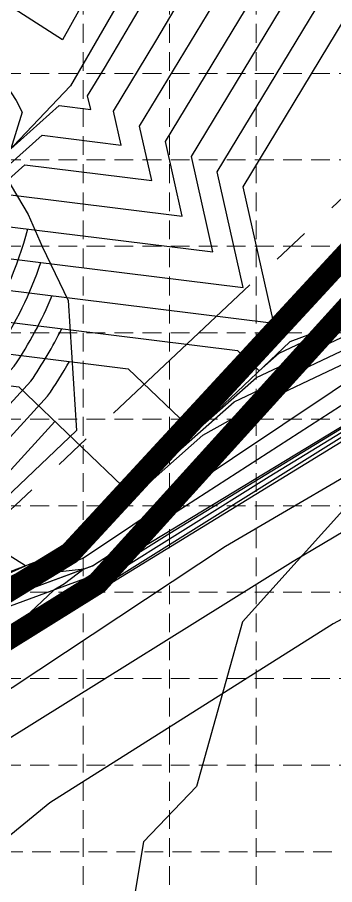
# Model space of a CAD drawing. Header units: feet. Extents: x 2592453 to 2593193, y 7034816 to 7035279.
# Drawn here: x 2592872 to 2592914.3, y 7034904.8 to 7035020.7 of the extents above; entities that cross this region are included whole.
import ezdxf

# ---------------------------------------------------------------- set-up
doc = ezdxf.new("R2010")
doc.units = ezdxf.units.FT
doc.header["$LTSCALE"] = 40
doc.header["$MEASUREMENT"] = 0
for name, pattern in [('CENTER2', [1.125, 0.75, -0.125, 0.125, -0.125]), ('DASHED', [0.75, 0.5, -0.25]), ('HIDDEN', [0.375, 0.25, -0.125]), ('PHANTOM2', [1.25, 0.625, -0.125, 0.125, -0.125, 0.125, -0.125])]:
    doc.linetypes.add(name, pattern=pattern)
for name, color, linetype in [('1 LIMITS OF DISTURBANCE', 1, 'DASHED'), ('cont bndy', 1, 'Continuous'), ('CONT-BREAKLINE', 7, 'Continuous'), ('CONT-MJR', 251, 'Continuous'), ('CONT-MNR', 252, 'Continuous'), ('EX-FENCE', 105, 'FENCEX'), ('EX-GRAVEL', 252, 'Continuous'), ('exist fl', 6, 'CENTER2'), ('GRID', 254, 'HIDDEN'), ('Silt Fence', 200, 'HIDDEN'), ('SRF-FLT', 7, 'Continuous'), ('zoning line', 234, 'PHANTOM2')]:
    doc.layers.add(name, color=color, linetype=linetype)
doc.styles.get("Standard").update_dxf_attribs({"font": 'ARIAL.TTF'})
doc.linetypes.add('FENCEX', pattern='A,0.5,-0.2,["X",Standard,S=0.06,R=0,X=-0.1,Y=-0.03],-0.03', length=0.73)

msp = doc.modelspace()

# ---------------------------------------------------------------- linework, layer by layer
at = {"layer": '1 LIMITS OF DISTURBANCE', "ltscale": 0.25, "const_width": 3}
msp.add_lwpolyline([(2593030.06, 7035107.74), (2592882.68, 7034945.08), (2592837.49, 7034916.92), (2592829.28, 7034901.97), (2592729.45, 7034914.89), (2592711.29, 7034904.77), (2592707.36, 7034934.45), (2592637.05, 7034995.1)], dxfattribs=at)
at = {"layer": 'cont bndy', "color": 7}
msp.add_lwpolyline([(2592870.43, 7034999.37), (2592873.42, 7034994.34), (2592875.28, 7034990.06), (2592878.78, 7034982.82), (2592879.89, 7034965.48), (2592864.66, 7034951.02)], dxfattribs=at)
at = {"layer": 'CONT-BREAKLINE', "color": 7}
for points in [[(2592930.26, 7035105.35, 471.63), (2592916.43, 7035080.38, 471.51), (2592903.9, 7035054.51, 471.78), (2592879.09, 7035011.5, 471.66)], [(2592969.94, 7035022.61, 464.78), (2592957.24, 7035007.84, 464.69), (2592954.16, 7035005.7, 464.66), (2592925.05, 7034983.51, 464.12), (2592908.35, 7034977.34, 464.48), (2592879.38, 7034949.79, 461.11), (2592858.22, 7034941.74, 464.09), (2592836.03, 7034923.54, 464.1), (2592813.75, 7034904.78, 461.91)], [(2592971.99, 7035020.13, 462.86), (2592958.98, 7035005.72, 461.66), (2592927.34, 7034979.56, 460.77), (2592880.83, 7034948.42, 460.3), (2592860.24, 7034940.28, 459.29)], [(2592974.6, 7035017.76, 463.01), (2592960.53, 7035004.16, 461.66), (2592930.98, 7034975.48, 460.75), (2592883.11, 7034946.47, 460.3), (2592862.26, 7034938.8, 459.29), (2592843.96, 7034918.21, 458.82), (2592820.89, 7034901.29, 459.02), (2592793.59, 7034873.33, 458.99)], [(2592799.47, 7034873.33, 461.69), (2592823.78, 7034900.5, 462.82), (2592845.99, 7034916.84, 464.1), (2592865.16, 7034934.27, 463.09), (2592884.6, 7034945.19, 463.27), (2592931.67, 7034974.08, 463.96), (2592960.83, 7034998.84, 464.81), (2592963.34, 7035000.47, 464.48), (2592976.74, 7035015.52, 465.2)], [(2592839.2, 7034969.55, 468.36), (2592879.09, 7035011.5, 471.66)], [(2592790.64, 7034873.33, 458.6), (2592818.02, 7034902.15, 458.82), (2592842.61, 7034919.24, 458.53), (2592861.09, 7034939.69, 458.92), (2592882, 7034947.42, 460.06), (2592928.94, 7034977.69, 460.37), (2592960.73, 7035005.59, 461.17)]]:
    msp.add_polyline3d(points, dxfattribs=at)
at = {"layer": 'CONT-MJR', "color": 35, "flags": 128}
for points, elevation in [([(2592898.02, 7035064.32), (2592891.64, 7035054.49), (2592876.34, 7035027.05), (2592865.41, 7035034.08), (2592862.22, 7035031.32), (2592858.59, 7035025.4), (2592856.57, 7035013.15), (2592860.86, 7035006.58), (2592862.82, 7035002.66), (2592859, 7034990.38), (2592875.28, 7035004.91), (2592885.85, 7035003.61), (2592884.83, 7035008.14), (2592890.49, 7035017.49), (2592909.11, 7035049.03), (2592917.53, 7035063.76), (2592924.11, 7035079.18), (2592932.97, 7035094.41)], 470), ([(2592699.72, 7034954.13), (2592712.94, 7034939.94), (2592719.6, 7034939.78), (2592727.73, 7034950.19), (2592716.09, 7034922.44), (2592716.04, 7034922.32), (2592716.04, 7034922.22), (2592716.06, 7034922.27), (2592734.45, 7034933.46), (2592732.75, 7034928.26), (2592731.62, 7034922.43), (2592759.14, 7034924.41), (2592765.25, 7034924.3), (2592794.45, 7034923.48), (2592801.27, 7034924.08), (2592819.4, 7034929.45), (2592822.76, 7034930.35), (2592843.67, 7034963.01), (2592845.78, 7034968.98), (2592863.81, 7034985.08), (2592906.21, 7034979.83), (2592902.14, 7034998.01), (2592916.93, 7035022.48)], 465), ([(2592816.05, 7034903.69), (2592830.1, 7034912.97), (2592840.88, 7034920.37), (2592855.85, 7034936.3), (2592856.66, 7034937.8), (2592859.94, 7034940.49), (2592867.72, 7034944), (2592874.67, 7034945.98), (2592876.51, 7034946.51), (2592880.89, 7034947.01), (2592878.28, 7034944.98), (2592876.86, 7034944.17), (2592871.36, 7034939), (2592867.84, 7034936.69), (2592867.23, 7034936.34), (2592862.8, 7034937.95), (2592849.82, 7034922.66), (2592844.41, 7034917.91), (2592838, 7034912.98), (2592821.63, 7034901.08)], 460)]:
    msp.add_lwpolyline(points, dxfattribs=dict(at, elevation=elevation))
at = {"layer": 'CONT-MJR', "color": 35, "elevation": 465, "flags": 128}
msp.add_lwpolyline([(2592834.91, 7034949.33), (2592857.41, 7034958.63), (2592857.49, 7034958.67), (2592871.57, 7034974.08, 0.048217), (2592876.65, 7034983.49)], format="xyb", dxfattribs=at)
at = {"layer": 'CONT-MNR', "color": 35, "flags": 128}
for points, elevation in [([(2592903.74, 7035086.18), (2592894.72, 7035069.83), (2592884.75, 7035054.48), (2592874.68, 7035036.42), (2592867.49, 7035041.04), (2592861.53, 7035035.88), (2592854.74, 7035024.82), (2592851.42, 7035004.68), (2592851.51, 7035004.31), (2592851.61, 7035004.17), (2592850.37, 7035002.63), (2592853.02, 7034997.34), (2592846.9, 7034977.65), (2592872.99, 7035000.95), (2592889.92, 7034998.85), (2592888.29, 7035006.11), (2592897.36, 7035021.1), (2592912.03, 7035045.96), (2592925.18, 7035068.95), (2592929.21, 7035078.38), (2592934.63, 7035087.7)], 469), ([(2592901.32, 7035058.81), (2592898.52, 7035054.5), (2592878, 7035017.68), (2592863.33, 7035027.11), (2592862.92, 7035026.75), (2592862.44, 7035025.98), (2592862.18, 7035024.37), (2592871.84, 7035009.54), (2592872.62, 7035007.99), (2592871.11, 7035003.1), (2592877.58, 7035008.88), (2592881.78, 7035008.36), (2592881.37, 7035010.16), (2592883.62, 7035013.88), (2592906.19, 7035052.1), (2592909.88, 7035058.56), (2592919.01, 7035079.97)], 471), ([(2593027.37, 7035067.11), (2593004.67, 7035048.77), (2593002.65, 7035046.85), (2593000.25, 7035045.19), (2592984.39, 7035026.28), (2592978.22, 7035020.17), (2592975.57, 7035016.75), (2592971.25, 7035011.67), (2592962.86, 7035001.1), (2592960.75, 7035000.2), (2592954.89, 7034994.19), (2592932.97, 7034975.19), (2592932.14, 7034973.78), (2592931.23, 7034972.33), (2592902.05, 7034939.92), (2592895.9, 7034917.94), (2592888.83, 7034910.53), (2592885.14, 7034888.49), (2592890.51, 7034881.57), (2592890.6, 7034873.33)], 464), ([(2592778.08, 7034934.07), (2592789.55, 7034933.75), (2592804.48, 7034935.07), (2592815.05, 7034938.2), (2592824.41, 7034940.72), (2592836.3, 7034959.3), (2592839.91, 7034969.49), (2592870.69, 7034996.98), (2592894, 7034994.1), (2592891.75, 7035004.08), (2592904.22, 7035024.71), (2592914.95, 7035042.89)], 468), ([(2592773.8, 7034930.81), (2592791.18, 7034930.32), (2592803.41, 7034931.41), (2592816.5, 7034935.29), (2592823.86, 7034937.27), (2592838.75, 7034960.54), (2592841.87, 7034969.32), (2592868.4, 7034993.01), (2592898.07, 7034989.34), (2592895.22, 7035002.06), (2592911.09, 7035028.32), (2592917.88, 7035039.81)], 467), ([(2592769.52, 7034927.55), (2592792.82, 7034926.9), (2592802.34, 7034927.75), (2592817.95, 7034932.37), (2592823.31, 7034933.81), (2592841.21, 7034961.78), (2592843.82, 7034969.15), (2592866.1, 7034989.05), (2592902.14, 7034984.58), (2592898.68, 7035000.03), (2592917.96, 7035031.93)], 466), ([(2592761.73, 7034921.02), (2592796.08, 7034920.05), (2592800.2, 7034920.42), (2592820.86, 7034926.53), (2592822.21, 7034926.9), (2592846.13, 7034964.25), (2592847.74, 7034968.81), (2592861.51, 7034981.11), (2592901.38, 7034976.18), (2592904.25, 7034973.44), (2592906.92, 7034975.79), (2592910.79, 7034977.63), (2592925.13, 7034983.37)], 464), ([(2592766.18, 7034873.33), (2592766.19, 7034873.35), (2592773.95, 7034871.5), (2592781.16, 7034873.26), (2592802.93, 7034891.65), (2592815.01, 7034904), (2592814.85, 7034904.26), (2592821.56, 7034908.69), (2592839.7, 7034921.15), (2592851.01, 7034933.19), (2592851.62, 7034934.32), (2592859.52, 7034940.8), (2592878.23, 7034949.23), (2592879.57, 7034949.61), (2592896.76, 7034964.84), (2592904, 7034968.91), (2592926.15, 7034979.42)], 461), ([(2592804.56, 7034904.75), (2592811.43, 7034906.32), (2592814.24, 7034905.99), (2592814.63, 7034905.52), (2592838.51, 7034921.92), (2592846.17, 7034930.07), (2592846.58, 7034930.83), (2592859.1, 7034941.1), (2592873.05, 7034947.38), (2592855.62, 7034958.4), (2592838.5, 7034947.14), (2592851.04, 7034966.73), (2592851.66, 7034968.48), (2592856.92, 7034973.18), (2592872.16, 7034971.29), (2592887.04, 7034957.08), (2592900.92, 7034969.29), (2592921.03, 7034978.82)], 462), ([(2592785.89, 7034916.96), (2592797.71, 7034916.63), (2592799.13, 7034916.75), (2592812.97, 7034920.85), (2592819.98, 7034920.02), (2592824.84, 7034914.12), (2592837.33, 7034922.69), (2592841.33, 7034926.95), (2592841.55, 7034927.35), (2592858.67, 7034941.41), (2592865.94, 7034944.68), (2592856.86, 7034950.42), (2592825.91, 7034930.07), (2592848.58, 7034965.49), (2592849.7, 7034968.64), (2592859.22, 7034977.14), (2592886.77, 7034973.73), (2592895.64, 7034965.26), (2592903.92, 7034972.54), (2592915.91, 7034978.22)], 463), ([(2592931.03, 7034975.37), (2592892.34, 7034951.72), (2592883.46, 7034946.17), (2592872.97, 7034939.29), (2592866.56, 7034935.67), (2592863.56, 7034936.76), (2592854.79, 7034926.42), (2592844.8, 7034917.64), (2592832.96, 7034908.55), (2592822.4, 7034900.87), (2592798.82, 7034873.33)], 461), ([(2592931.25, 7034974.94), (2592905.61, 7034959.27), (2592883.96, 7034945.74), (2592878.11, 7034941.9), (2592865.89, 7034935), (2592864.33, 7034935.56), (2592859.75, 7034930.17), (2592845.18, 7034917.38), (2592827.91, 7034904.12), (2592823.16, 7034900.67), (2592806.19, 7034880.84), (2592804.24, 7034873.33)], 462), ([(2592918.89, 7034966.82), (2592884.47, 7034945.31), (2592883.24, 7034944.5), (2592865.22, 7034934.33), (2592865.09, 7034934.37), (2592864.72, 7034933.93), (2592845.56, 7034917.12), (2592826.93, 7034902.81), (2592834.33, 7034897.7), (2592833.2, 7034873.33)], 463)]:
    msp.add_lwpolyline(points, dxfattribs=dict(at, elevation=elevation))
at = {"layer": 'CONT-MNR', "color": 35}
for points, elevation in [([(2592836.03, 7034956.29), (2592853.96, 7034963.7), (2592867.15, 7034978.13, 0.07833), (2592873.37, 7034992.4)], 467), ([(2592835.47, 7034952.81), (2592855.72, 7034961.18), (2592869.36, 7034976.11, 0.062621), (2592875.14, 7034987.93)], 466), ([(2592834.34, 7034945.85), (2592859.25, 7034956.15), (2592873.79, 7034972.06, 0.034913), (2592877.91, 7034979.08)], 464), ([(2592833.78, 7034942.37), (2592861.02, 7034953.63), (2592876, 7034970.04, 0.022547), (2592878.95, 7034974.7)], 463)]:
    msp.add_lwpolyline(points, format="xyb", dxfattribs=dict(at, elevation=elevation))
at = {"layer": 'CONT-MNR', "color": 35, "elevation": 462}
msp.add_lwpolyline([(2592864.38, 7034952.86), (2592877, 7034966.68)], dxfattribs=at)
at = {"layer": 'EX-FENCE', "color": 7, "ltscale": 0.2, "flags": 128}
msp.add_lwpolyline([(2593027.37, 7035011.39), (2592987.58, 7034993.71), (2592923.67, 7034963.96), (2592899.78, 7034949.98), (2592835.5, 7034907.42), (2592807.25, 7034880.94), (2592801.87, 7034873.33)], dxfattribs=at)
at = {"layer": 'EX-GRAVEL', "color": 7}
for points in [[(2592806.81, 7034873.33), (2592806.21, 7034873.96), (2592835.02, 7034902.67), (2592870.15, 7034923.88), (2592908.81, 7034948), (2592943.07, 7034968.36), (2592987.06, 7034987.74), (2593027.37, 7035003.89)], [(2593027.37, 7034990.46), (2592992.74, 7034977.82), (2592947.39, 7034957.51), (2592914.13, 7034939.66), (2592876.34, 7034915.76), (2592840.36, 7034886.25), (2592854.74, 7034885.27), (2592854.44, 7034873.33)]]:
    msp.add_lwpolyline(points, dxfattribs=at)
at = {"layer": 'exist fl', "color": 7, "ltscale": 0.25, "const_width": 0.1, "elevation": 457.55}
msp.add_lwpolyline([(2593027.37, 7035073.38), (2593025.76, 7035071.8), (2592999, 7035047.03), (2592973.47, 7035019.25), (2592961.79, 7035006.34), (2592960.73, 7035005.59), (2592928.94, 7034977.69), (2592882, 7034947.42), (2592861.09, 7034939.69), (2592842.61, 7034919.24), (2592818.02, 7034902.15), (2592790.64, 7034873.33)], dxfattribs=at)
at = {"layer": 'GRID', "color": 252, "linetype": 'HIDDEN', "lineweight": 0, "ltscale": 0.25}
for p, q in [((2592880.76, 7035267.28), (2592880.76, 7034862.98)), ((2592892.31, 7035267.28), (2592892.31, 7034862.98)), ((2592903.86, 7035267.28), (2592903.86, 7034862.98)), ((2592464.96, 7035013.18), (2593181.06, 7035013.18)), ((2592464.96, 7035001.63), (2593181.06, 7035001.63)), ((2592464.96, 7034990.08), (2593181.06, 7034990.08)), ((2592464.96, 7034978.53), (2593181.06, 7034978.53)), ((2592464.96, 7034966.98), (2593181.06, 7034966.98)), ((2592464.96, 7034955.43), (2593181.06, 7034955.43)), ((2592464.96, 7034943.88), (2593181.06, 7034943.88)), ((2592464.96, 7034932.33), (2593181.06, 7034932.33)), ((2592464.96, 7034920.78), (2593181.06, 7034920.78)), ((2592465.22, 7034909.18), (2593181.32, 7034909.18))]:
    msp.add_line(p, q, dxfattribs=at)
at = {"layer": 'Silt Fence', "linetype": 'Continuous', "const_width": 3}
msp.add_lwpolyline([(2592825.8, 7034920.18), (2592832.85, 7034920.84), (2592879, 7034949.07), (2593025.27, 7035107.48)], dxfattribs=at)
at = {"layer": 'SRF-FLT', "color": 7}
for points in [[(2592930.26, 7035105.35, 471.63), (2592916.43, 7035080.38, 471.51), (2592903.9, 7035054.51, 471.78), (2592879.09, 7035011.5, 471.66)], [(2592969.94, 7035022.61, 464.78), (2592957.24, 7035007.84, 464.69), (2592954.16, 7035005.7, 464.66), (2592925.05, 7034983.51, 464.12), (2592908.35, 7034977.34, 464.48), (2592879.38, 7034949.79, 461.11), (2592858.22, 7034941.74, 464.09), (2592836.03, 7034923.54, 464.1), (2592813.75, 7034904.78, 461.91)], [(2592971.99, 7035020.13, 462.86), (2592958.98, 7035005.72, 461.66), (2592927.34, 7034979.56, 460.77), (2592880.83, 7034948.42, 460.3), (2592860.24, 7034940.28, 459.29)], [(2592974.6, 7035017.76, 463.01), (2592960.53, 7035004.16, 461.66), (2592930.98, 7034975.48, 460.75), (2592883.11, 7034946.47, 460.3), (2592862.26, 7034938.8, 459.29), (2592843.96, 7034918.21, 458.82), (2592820.89, 7034901.29, 459.02), (2592793.59, 7034873.33, 458.99)], [(2592799.47, 7034873.33, 461.69), (2592823.78, 7034900.5, 462.82), (2592845.99, 7034916.84, 464.1), (2592865.16, 7034934.27, 463.09), (2592884.6, 7034945.19, 463.27), (2592931.67, 7034974.08, 463.96), (2592960.83, 7034998.84, 464.81), (2592963.34, 7035000.47, 464.48), (2592976.74, 7035015.52, 465.2)], [(2592839.2, 7034969.55, 468.36), (2592879.09, 7035011.5, 471.66)], [(2592790.64, 7034873.33, 458.6), (2592818.02, 7034902.15, 458.82), (2592842.61, 7034919.24, 458.53), (2592861.09, 7034939.69, 458.92), (2592882, 7034947.42, 460.06), (2592928.94, 7034977.69, 460.37), (2592960.73, 7035005.59, 461.17)]]:
    msp.add_polyline3d(points, dxfattribs=at)
at = {"layer": 'zoning line', "color": 7, "flags": 128}
msp.add_lwpolyline([(2592763.87, 7035253.33), (2592764.97, 7035211.89), (2592877.37, 7035153.63), (2592969.6, 7035047.59), (2592784.45, 7034873.33)], dxfattribs=at)

doc.saveas('drawing.dxf')
